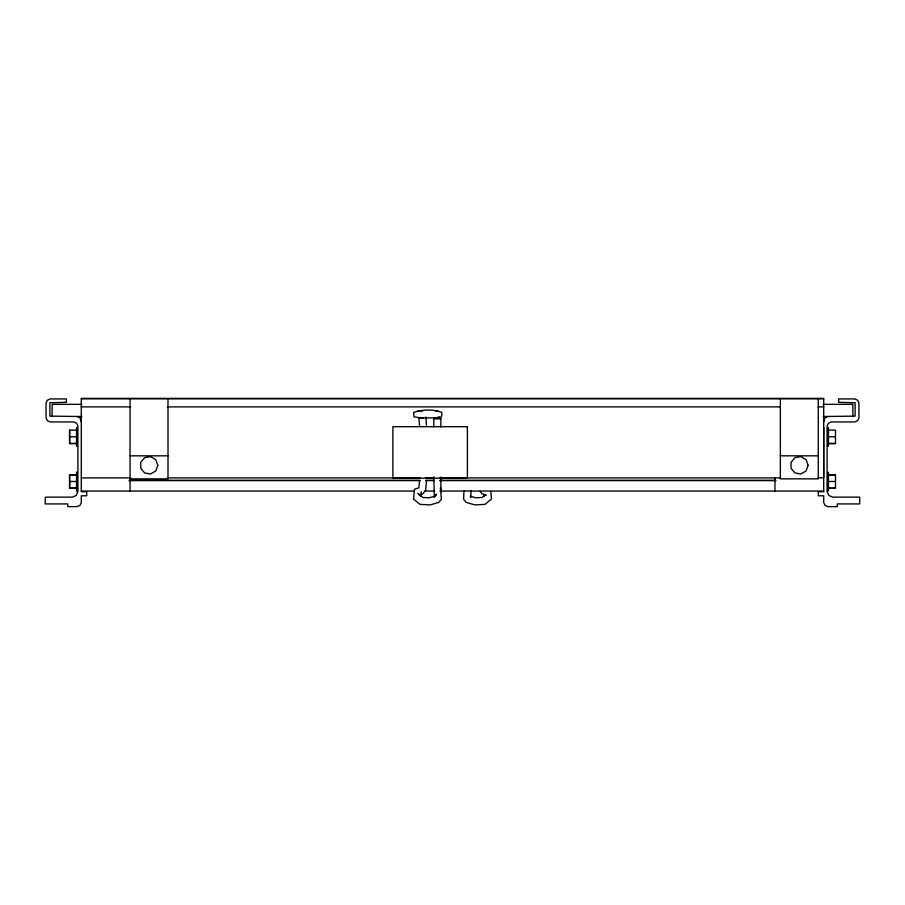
<?xml version="1.0" encoding="UTF-8"?>
<svg xmlns="http://www.w3.org/2000/svg" width="905" height="905" viewBox="0 0 905 905"><rect width="100%" height="100%" fill="white"/><g stroke="black" fill="none" stroke-linecap="round" stroke-linejoin="round"><path stroke-width="1.36" d="M433.8 476.822L434.332 497.479L436.583 494.164L434.773 496.178L429.174 497.818L422.805 497.467L417.974 493.395L419.694 495.465M433.812 426.889L433.812 418.574L440.859 418.563L440.859 426.922M440.848 477.037L440.916 492.15L440.464 487.727L441.391 499.413L438.676 502.422L430.169 504.911L419.909 504.345L413.517 498.96L414.592 489.153L418.879 487.863L419.558 480.747M823.708 477.003L823.708 427.375M470.668 497.479L471.132 490.646M426.459 481.46L425.622 490.476L422.85 493.904L420.723 494.549M463.948 490.77L463.609 499.413L466.324 502.422L474.831 504.911L485.091 504.345L491.483 498.96L490.793 491.46M420.554 496.494L421.345 491.766M823.708 421.956L824.998 417.827L827.77 416.538M485.091 495.024L482.195 497.467L475.826 497.818L470.227 496.178M437.172 417.895L441.55 416.854L441.889 412.409C433.201 409.037 422.352 409.524 413.653 412.397L414.004 416.843L422.997 418.133L420.848 417.612M434.966 418.031L439.287 416.99M435.52 410.836L437.737 410.7M440.859 418.563L433.812 418.574M76.744 430.135L69.504 430.09L69.504 443.507L76.552 443.473M69.504 436.798L76.552 436.776M76.744 443.541L69.708 443.563L69.708 430.158M76.552 474.774L69.504 474.797L69.504 488.214L76.552 488.18M76.744 474.842L69.708 474.865L69.708 488.27L76.744 488.248M69.504 481.505L76.552 481.483M81.292 398.811L823.708 398.811M81.823 404.343L52.162 404.343L52.162 416.538M823.177 404.343L852.838 404.343L852.838 416.538M81.292 406.888L130.693 406.888M167.391 406.888L779.952 406.888M818.063 406.888L823.708 406.888M81.823 416.538L49.888 416.108L49.888 402.748L66.393 402.318L66.393 398.924L50.137 398.924L47.354 400.214L46.065 402.997L46.065 417.895L47.354 420.667L50.137 421.956L73.837 421.956L76.62 423.246L77.909 426.029L77.909 491.709L76.19 495.408L72.49 497.128L45.25 497.128L45.25 503.927L67.739 503.927L67.739 506.63L77.23 506.63L80.002 505.341L81.292 502.569L81.292 495.793L86.71 495.793L86.71 491.732L81.292 491.732L81.292 398.37L823.708 398.37L823.708 491.732L818.29 491.732L818.29 495.793L823.708 495.793L823.708 502.569L824.998 505.341L827.77 506.63L837.261 506.63L837.261 503.927L859.75 503.927L859.75 497.128L832.51 497.128L828.81 495.408L827.091 491.709L827.091 426.029L828.38 423.246L831.163 421.956L854.863 421.956L857.646 420.667L858.936 417.895L858.936 402.997L857.646 400.214L854.863 398.924L838.607 398.924L838.607 402.318L855.112 402.748L855.112 416.108L823.177 416.538M418.438 417.895L434.705 417.895M130.06 455.826L168.002 455.826M780.359 455.826L818.29 455.826M81.292 477.885L130.693 477.885M167.391 477.885L420.033 477.885M425.678 477.885L434.151 477.885M439.796 477.885L779.952 477.885M818.063 477.885L823.708 477.885M130.06 478.858L168.002 478.858L168.002 398.924M129.279 480.351L420.033 480.351M425.678 480.351L434.151 480.351M439.796 480.351L775.721 480.351M129.279 480.578L420.033 480.578M425.678 480.578L434.151 480.578M439.796 480.578L775.721 480.578M81.292 491.053L414.388 491.053M424.275 491.053L434.151 491.053M439.796 491.053L823.708 491.053M828.448 430.067L835.496 430.158L835.496 443.563L828.448 443.541M828.448 436.776L835.496 436.798M828.448 443.473L835.496 443.507M835.496 474.797L828.448 474.774L835.496 474.865L835.496 488.27L828.448 488.248M828.448 481.483L835.496 481.505M828.448 488.18L835.496 488.214M417.872 410.7L422.612 410.949M486.415 495.193L482.15 493.904L480.08 491.336M77.23 416.538L80.002 417.827L81.292 421.956M484.051 494.13L484.447 496.494M425.859 417.001L426.493 425.293M418.891 418.201L419.581 425.667M828.448 427.511L828.448 446.278M828.448 472.218L828.448 490.985M818.29 398.924L818.29 478.858L780.359 478.858L780.359 398.924M774.94 478.315L774.94 491.053M130.06 398.924L130.06 491.053M76.744 427.579L76.744 429.366M76.744 444.491L76.744 446.278M76.744 472.286L76.744 474.073M76.744 486.856L76.744 490.985M76.552 427.511L76.552 446.21M76.552 472.218L76.552 490.917M157.832 465.317L155.773 470.973L150.558 473.982L144.63 472.942L140.761 468.326L140.761 462.297L144.63 457.681L150.558 456.64L155.773 459.65L157.832 465.317M808.131 465.317L806.072 470.973L800.846 473.982L794.918 472.942L791.049 468.326L791.049 462.297L794.918 457.681L800.846 456.64L806.072 459.65L808.131 465.317M467.399 426.696L392.894 426.696L392.894 478.179L467.399 478.179L467.399 426.696"/></g></svg>
